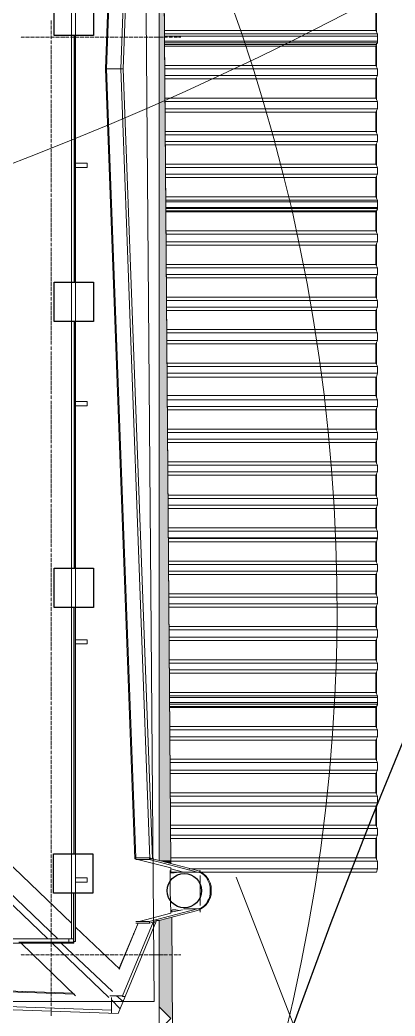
# Model space of a CAD drawing. Header units: millimetres. Extents: x -42533 to 645315, y 3457 to 82611.
# Drawn here: x 598877 to 600776, y 20062 to 25110 of the extents above; entities that cross this region are included whole.
import ezdxf

# ---------------------------------------------------------------- set-up
doc = ezdxf.new("R2010")
doc.units = ezdxf.units.MM
for name, color, linetype, true_color in [('PDF _!ЭОМ.Молниезащита', 7, 'Continuous', 0x954a95), ('PDF _Аннотация', 7, 'Continuous', 0xbababa), ('PDF _Антураж', 7, 'Continuous', 0xbababa), ('PDF _Крыша', 7, 'Continuous', 0xbababa), ('PDF _Крыша штриховка', 7, 'Continuous', 0xbababa), ('PDF _Обобщенные модели', 7, 'Continuous', 0xbababa), ('PDF _Ограждение', 7, 'Continuous', 0xbababa), ('PDF _Оси', 7, 'Continuous', 0xbababa)]:
    doc.layers.add(name, color=color, linetype=linetype, true_color=true_color)
doc.layers.add('PDF _Линии', color=7, linetype='Continuous')

msp = doc.modelspace()

# ---------------------------------------------------------------- linework, layer by layer
at = {"layer": 'PDF _!ЭОМ.Молниезащита', "color": 5, "lineweight": 30}
for points in [[(599151, 26483.1), (599151, 25479.3), (599151, 25229.4), (599248.5, 25229.4), (599248.5, 25030.4), (599049.4, 25030.4), (599049.4, 25229.4), (599151, 25229.4)], [(599151, 25030.4), (599151, 24030.8), (599151, 23780.9), (599248.5, 23780.9), (599248.5, 23581.9), (599049.4, 23581.9), (599049.4, 23780.9), (599151, 23780.9)], [(599151, 23581.9), (599151, 22582.3), (599151, 22332.4), (599248.5, 22332.4), (599248.5, 22133.4), (599049.4, 22133.4), (599049.4, 22332.4), (599151, 22332.4)], [(599148.9, 22133.4), (599148.9, 21133.8), (599148.9, 20883.9), (599246.3, 20883.9), (599246.3, 20684.9), (599047.3, 20684.9), (599047.3, 20883.9), (599148.9, 20883.9)], [(598871.8, 20436.8), (599149.7, 20436.8), (599149.7, 20684.9)]]:
    msp.add_lwpolyline(points, dxfattribs=at)
at = {"layer": 'PDF _!ЭОМ.Молниезащита', "lineweight": 13}
msp.add_circle((592805, 40061.1), 16795.3, dxfattribs=at)
at = {"layer": 'PDF _!ЭОМ.Молниезащита', "lineweight": 30}
msp.add_arc((613703, 19607.6), 16899.1, 132.30512, 171.79199, dxfattribs=at)
at = {"layer": 'PDF _!ЭОМ.Молниезащита', "lineweight": 13}
msp.add_arc((591445.4, 22129.1), 9036.1, 344.77295, 295.66956, dxfattribs=at)
at = {"layer": 'PDF _!ЭОМ.Молниезащита', "color": 1, "lineweight": 30}
msp.add_arc((628231.4, 10041.9), 29695.7, 137.6037, 161.15118, dxfattribs=at)
at = {"layer": 'PDF _Аннотация', "color": 8, "lineweight": 9}
msp.add_lwpolyline([(599971.4, 20766.6), (600640.6, 19047), (600873.5, 19047)], dxfattribs=at)
at = {"layer": 'PDF _Антураж', "color": 8, "lineweight": 18}
for points in [[(599641, 20792), (599641, 20813.2), (599458.9, 20859.8), (599310.7, 24862.2), (599458.9, 28873), (599641, 28919.6), (599641, 28953.5)], [(599547.9, 28864.6), (599535.2, 28864.6), (599386.9, 24862.2), (599399.6, 24862.2), (599395.4, 24862.2), (599386.9, 24862.2), (599391.2, 24862.2), (599395.4, 24862.2), (599386.9, 24862.2), (599319.2, 24862.2), (599323.4, 24862.2), (599319.2, 24862.2), (599386.9, 24862.2), (599395.4, 24862.2), (599391.2, 24862.2), (599386.9, 24862.2), (599399.6, 24862.2), (599395.4, 24862.2), (599386.9, 24862.2), (599314.9, 24862.2), (599463.2, 28864.6), (599535.2, 28864.6)], [(599463.2, 20859.8), (599463.2, 20864), (599314.9, 24862.2), (599323.4, 24862.2), (599314.9, 24862.2), (599386.9, 24862.2), (599535.2, 20859.8), (599547.9, 20859.8), (599535.2, 20864)], [(599463.2, 20855.5), (599530.9, 20855.5), (599535.2, 20864), (599463.2, 20864)], [(599530.9, 20855.5), (599776.6, 20792)], [(599581.7, 20851.3), (599776.6, 20800.5), (599793.5, 20792), (599806.2, 20783.5), (599818.9, 20770.8), (599831.6, 20753.9), (599840.1, 20736.9), (599844.3, 20720), (599844.3, 20698.8), (599844.3, 20677.6), (599840.1, 20660.7), (599831.6, 20643.8), (599818.9, 20626.8), (599806.2, 20614.1), (599793.5, 20605.6), (599776.6, 20597.2), (599581.7, 20546.3)], [(599708.8, 20792), (599704.6, 20792), (599641, 20808.9)], [(599704.6, 20792), (599776.6, 20792), (599793.5, 20787.8), (599806.2, 20779.3), (599818.9, 20766.6), (599827.4, 20749.6), (599835.9, 20732.7), (599840.1, 20715.8), (599840.1, 20698.8), (599840.1, 20681.9), (599835.9, 20660.7), (599827.4, 20648), (599818.9, 20631), (599806.2, 20618.3), (599793.5, 20609.9), (599776.6, 20605.6), (599704.6, 20605.6)], [(599480.1, 20542.1), (599641, 20584.5), (599641, 20597.2)], [(599530.9, 20542.1), (599776.6, 20605.6)], [(599700.3, 20601.4), (599641, 20588.7)], [(599569, 20546.3), (599535.2, 20533.6)], [(599378.5, 20304.9), (599475.9, 20533.6), (599378.5, 20300.7)], [(599395.4, 20160.9), (599403.9, 20160.9), (599408.1, 20160.9), (599395.4, 20165.2), (599552.1, 20537.9), (599564.8, 20533.6)], [(599463.2, 20533.6), (599535.2, 20533.6), (599530.9, 20542.1), (599463.2, 20542.1)], [(593220.3, 20381.2), (599154, 20173.6)], [(593567.6, 20372.7), (599145.5, 20177.9)], [(593050.8, 20313.4), (599340.3, 20093.2), (599340.3, 20076.2)], [(599336.1, 20165.2), (599395.4, 20165.2), (599403.9, 20160.9), (599399.6, 20160.9), (599395.4, 20160.9), (599395.4, 20165.2), (599331.9, 20165.2)], [(599340.3, 20156.7), (599340.3, 20093.2)]]:
    msp.add_lwpolyline(points, dxfattribs=at)
at = {"layer": 'PDF _Крыша', "color": 8, "lineweight": 9}
for points in [[(600682.9, 25048.5), (600682.9, 25158.6)], [(600682.9, 24874.9), (600682.9, 24980.7)], [(600682.9, 24705.5), (600682.9, 24815.6)], [(600682.9, 24540.3), (600682.9, 24650.4)], [(600682.9, 24375.1), (600682.9, 24481)], [(600682.9, 24205.7), (600682.9, 24315.8)], [(600682.9, 24032), (600682.9, 24142.2)], [(600682.9, 23866.9), (600682.9, 23977)], [(600682.9, 23701.7), (600682.9, 23807.6)], [(600682.9, 23532.3), (600682.9, 23642.4)], [(600682.9, 23367.1), (600682.9, 23477.2)], [(600682.9, 23197.7), (600682.9, 23299.3)], [(600682.9, 23032.5), (600682.9, 23142.6)], [(600682.9, 22863.1), (600682.9, 22973.2)], [(600682.9, 22697.9), (600682.9, 22808)], [(600682.9, 22532.7), (600682.9, 22638.6)], [(600682.9, 22363.3), (600682.9, 22465)], [(600682.9, 22198.1), (600682.9, 22304)], [(600682.9, 22028.7), (600682.9, 22138.8)], [(600682.9, 21863.5), (600682.9, 21973.7)], [(600682.9, 21698.4), (600682.9, 21804.2)], [(600682.9, 21524.7), (600682.9, 21630.6)], [(600682.9, 21355.3), (600682.9, 21465.4)], [(600682.9, 21190.1), (600682.9, 21300.2)], [(600682.9, 21024.9), (600682.9, 21130.8)], [(600682.9, 20855.5), (600682.9, 20965.6)]]:
    msp.add_lwpolyline(points, dxfattribs=at)
at = {"layer": 'PDF _Крыша штриховка', "color": 8, "lineweight": 9}
for points in [[(599319.2, 24675.8), (599319.2, 24675.8)], [(599344.6, 24074.4), (599340.3, 24074.4)], [(599365.7, 23477.2), (599361.5, 23477.2)], [(599386.9, 22875.8), (599382.7, 22875.8)], [(599408.1, 22274.4), (599408.1, 22274.4)], [(599433.5, 21677.2), (599429.3, 21677.2)], [(599454.7, 21075.8), (599450.5, 21075.8)], [(599454.7, 20478.6), (599450.5, 20478.6)], [(598887.2, 20182.1), (598887.2, 20186.3)]]:
    msp.add_lwpolyline(points, dxfattribs=at)
at = {"layer": 'PDF _Линии', "color": 8, "lineweight": 9}
msp.add_lwpolyline([(584927.4, 11774.9), (593207.6, 11719.9), (593144, 20135.5), (599556.3, 20135.5), (599268.3, 55776), (588900.2, 55776)], dxfattribs=at)
for points in [[(599581.7, 28881.5), (599547.9, 28873), (599399.6, 24862.2), (599547.9, 20859.8), (599581.7, 20851.3)], [(599374.2, 20076.2), (593038.1, 20296.5), (593305, 12880.4), (593317.7, 12880.4), (593338.8, 12876.1), (593338.8, 19936.5), (599581.7, 19936.5), (599581.7, 20546.3), (599569, 20546.3)]]:
    msp.add_lwpolyline(points, close=True, dxfattribs=at)
at = {"layer": 'PDF _Линии', "color": 8, "lineweight": 30}
msp.add_circle((599708.9, 20697.5), 86.8, dxfattribs=at)
at = {"layer": 'PDF _Обобщенные модели', "color": 8, "lineweight": 18}
for points in [[(599602.9, 25539.8), (600687.2, 25539.8), (600687.2, 25505.9), (600678.7, 25489), (600678.7, 25387.3), (600687.2, 25370.4), (600687.2, 25336.5), (600678.7, 25319.6), (600678.7, 25222.2), (600687.2, 25205.2), (600687.2, 25171.3), (600678.7, 25154.4), (600678.7, 25057), (600687.2, 25040), (600687.2, 25001.9), (599607.2, 25001.9)], [(599607.2, 25057), (600678.7, 25057)], [(600687.2, 25040), (599607.2, 25040)], [(599607.2, 25027.3), (600687.2, 25027.3), (600687.2, 24993.5), (600682.9, 24989.2), (600682.9, 24985), (599607.2, 24985)], [(599607.2, 24993.5), (600687.2, 24993.5)], [(599607.2, 24976.5), (600678.7, 24976.5)], [(600682.9, 24985), (600678.7, 24976.5), (600678.7, 24879.1), (600687.2, 24862.2), (600687.2, 24828.3), (600678.7, 24811.3), (600678.7, 24713.9), (600687.2, 24697), (600687.2, 24658.9), (600678.7, 24641.9), (600678.7, 24544.5), (600687.2, 24527.6), (600687.2, 24493.7), (600678.7, 24476.7), (600678.7, 24379.3), (600687.2, 24362.4), (600687.2, 24328.5), (600678.7, 24311.6), (600678.7, 24214.2), (600687.2, 24197.2), (600687.2, 24159.1), (599615.6, 24159.1)], [(599611.4, 24879.1), (600678.7, 24879.1)], [(599611.4, 24862.2), (600687.2, 24862.2)], [(599611.4, 24828.3), (600687.2, 24828.3)], [(599611.4, 24811.3), (600678.7, 24811.3)], [(599611.4, 24713.9), (600678.7, 24713.9)], [(599611.4, 24697), (600687.2, 24697)], [(599611.4, 24658.9), (600687.2, 24658.9)], [(599611.4, 24641.9), (600678.7, 24641.9)], [(599611.4, 24544.5), (600678.7, 24544.5)], [(599611.4, 24527.6), (600687.2, 24527.6)], [(599611.4, 24493.7), (600687.2, 24493.7)], [(599611.4, 24476.7), (600678.7, 24476.7)], [(599611.4, 24379.3), (600678.7, 24379.3)], [(599615.6, 24362.4), (600687.2, 24362.4)], [(599615.6, 24328.5), (600687.2, 24328.5)], [(599615.6, 24311.6), (600678.7, 24311.6)], [(599615.6, 24214.2), (600678.7, 24214.2)], [(600687.2, 24197.2), (599615.6, 24197.2)], [(599615.6, 24188.7), (600687.2, 24188.7), (600687.2, 24154.9), (600687.2, 24150.6), (600682.9, 24142.2), (599615.6, 24142.2)], [(599615.6, 24154.9), (600687.2, 24154.9)], [(599615.6, 24137.9), (600678.7, 24137.9)], [(600682.9, 24142.2), (600678.7, 24137.9), (600678.7, 24040.5), (600687.2, 24023.6), (600687.2, 23985.4), (600678.7, 23968.5), (600678.7, 23871.1), (600687.2, 23854.1), (600687.2, 23820.3), (600678.7, 23803.3), (600678.7, 23705.9), (600687.2, 23689), (600687.2, 23655.1), (600678.7, 23638.1), (600678.7, 23540.7), (600687.2, 23523.8), (600687.2, 23485.7), (600678.7, 23468.7), (600678.7, 23371.3), (600687.2, 23354.4), (600687.2, 23320.5), (600682.9, 23299.3), (599624.1, 23299.3)], [(599615.6, 24040.5), (600678.7, 24040.5)], [(599615.6, 24023.6), (600687.2, 24023.6)], [(599615.6, 23985.4), (600687.2, 23985.4)], [(599615.6, 23968.5), (600678.7, 23968.5)], [(599615.6, 23871.1), (600678.7, 23871.1)], [(599615.6, 23854.1), (600687.2, 23854.1)], [(599619.9, 23820.3), (600687.2, 23820.3)], [(599619.9, 23803.3), (600678.7, 23803.3)], [(599619.9, 23705.9), (600678.7, 23705.9)], [(599619.9, 23689), (600687.2, 23689)], [(599619.9, 23655.1), (600687.2, 23655.1)], [(599619.9, 23638.1), (600678.7, 23638.1)], [(599619.9, 23540.7), (600678.7, 23540.7)], [(599619.9, 23523.8), (600687.2, 23523.8)], [(599619.9, 23485.7), (600687.2, 23485.7)], [(599619.9, 23468.7), (600678.7, 23468.7)], [(599619.9, 23371.3), (600678.7, 23371.3)], [(600687.2, 23354.4), (599619.9, 23354.4), (600687.2, 23354.4), (600687.2, 23320.5), (599624.1, 23320.5), (600687.2, 23320.5)], [(600678.7, 23299.3), (600678.7, 23206.1), (600687.2, 23185), (600687.2, 23151.1), (600678.7, 23134.1), (600678.7, 23036.7), (600687.2, 23019.8), (600687.2, 22985.9), (600678.7, 22969), (600678.7, 22871.5), (600687.2, 22854.6), (600687.2, 22820.7), (600678.7, 22803.8), (600678.7, 22702.1), (600687.2, 22685.2), (600687.2, 22651.3), (600678.7, 22634.4), (600678.7, 22537), (600687.2, 22520), (600687.2, 22486.1), (599628.3, 22486.1)], [(599624.1, 23206.1), (600678.7, 23206.1)], [(599624.1, 23185), (600687.2, 23185)], [(599624.1, 23151.1), (600687.2, 23151.1)], [(599624.1, 23134.1), (600678.7, 23134.1)], [(599624.1, 23036.7), (600678.7, 23036.7)], [(599624.1, 23019.8), (600687.2, 23019.8)], [(599624.1, 22985.9), (600687.2, 22985.9)], [(599624.1, 22969), (600678.7, 22969)], [(599624.1, 22871.5), (600678.7, 22871.5)], [(599624.1, 22854.6), (600687.2, 22854.6)], [(599624.1, 22820.7), (600687.2, 22820.7)], [(599628.3, 22803.8), (600678.7, 22803.8)], [(599628.3, 22702.1), (600678.7, 22702.1)], [(599628.3, 22685.2), (600687.2, 22685.2)], [(599628.3, 22651.3), (600687.2, 22651.3)], [(599628.3, 22634.4), (600678.7, 22634.4)], [(599628.3, 22537), (600678.7, 22537)], [(600687.2, 22520), (599628.3, 22520), (600687.2, 22520), (600687.2, 22481.9), (599628.3, 22481.9)], [(600687.2, 22481.9), (600682.9, 22465), (599628.3, 22465)], [(600678.7, 22465), (600678.7, 22367.5), (600687.2, 22350.6), (600687.2, 22316.7), (600678.7, 22299.8), (600678.7, 22202.4), (600687.2, 22185.4), (600687.2, 22151.5), (600678.7, 22134.6), (600678.7, 22037.2), (600687.2, 22020.2), (600687.2, 21982.1), (600678.7, 21965.2), (600678.7, 21867.8), (600687.2, 21850.8), (600687.2, 21816.9), (600678.7, 21800), (600678.7, 21702.6), (600687.2, 21685.6), (600687.2, 21651.8), (599636.8, 21651.8)], [(599628.3, 22367.5), (600678.7, 22367.5)], [(599628.3, 22350.6), (600687.2, 22350.6)], [(599628.3, 22316.7), (600687.2, 22316.7)], [(599628.3, 22299.8), (600678.7, 22299.8)], [(599632.6, 22202.4), (600678.7, 22202.4)], [(599632.6, 22185.4), (600687.2, 22185.4)], [(599632.6, 22151.5), (600687.2, 22151.5)], [(599632.6, 22134.6), (600678.7, 22134.6)], [(599632.6, 22037.2), (600678.7, 22037.2)], [(599632.6, 22020.2), (600687.2, 22020.2)], [(599632.6, 21982.1), (600687.2, 21982.1)], [(599632.6, 21965.2), (600678.7, 21965.2)], [(599632.6, 21867.8), (600678.7, 21867.8)], [(599632.6, 21850.8), (600687.2, 21850.8)], [(599632.6, 21816.9), (600687.2, 21816.9)], [(599632.6, 21800), (600678.7, 21800)], [(599636.8, 21702.6), (600678.7, 21702.6)], [(600687.2, 21685.6), (599636.8, 21685.6)], [(599636.8, 21677.2), (600687.2, 21677.2), (600687.2, 21643.3), (600687.2, 21639.1), (600682.9, 21630.6), (599636.8, 21630.6)], [(599636.8, 21643.3), (600687.2, 21643.3)], [(599636.8, 21626.4), (600678.7, 21626.4)], [(600682.9, 21630.6), (600678.7, 21626.4), (600678.7, 21528.9), (600687.2, 21512), (600687.2, 21478.1), (600678.7, 21461.2), (600678.7, 21363.8), (600687.2, 21346.8), (600687.2, 21308.7), (600678.7, 21291.8), (600678.7, 21194.3), (600687.2, 21177.4), (600687.2, 21143.5), (600678.7, 21126.6), (600678.7, 21029.2), (600687.2, 21012.2), (600687.2, 20978.3), (600678.7, 20961.4), (600678.7, 20864), (600687.2, 20847.1), (600687.2, 20808.9), (600682.9, 20792), (599793.5, 20792)], [(599636.8, 21528.9), (600678.7, 21528.9)], [(599636.8, 21512), (600687.2, 21512)], [(599636.8, 21478.1), (600687.2, 21478.1)], [(599636.8, 21461.2), (600678.7, 21461.2)], [(599636.8, 21363.8), (600678.7, 21363.8)], [(599636.8, 21346.8), (600687.2, 21346.8)], [(599636.8, 21308.7), (600687.2, 21308.7)], [(599636.8, 21291.8), (600678.7, 21291.8)], [(599641, 21194.3), (600678.7, 21194.3)], [(599641, 21177.4), (600687.2, 21177.4)], [(599641, 21143.5), (600687.2, 21143.5)], [(599641, 21126.6), (600678.7, 21126.6)], [(599641, 21029.2), (600678.7, 21029.2)], [(599641, 21012.2), (600687.2, 21012.2)], [(599641, 20978.3), (600687.2, 20978.3)], [(599641, 20961.4), (600678.7, 20961.4)], [(599641, 20864), (600678.7, 20864)], [(600687.2, 20847.1), (599641, 20847.1)], [(599683.4, 20597.2), (599666.5, 20601.4), (599649.5, 20601.4), (599641, 20597.2), (599641, 20588.7), (599636.8, 20694.6), (599636.8, 20800.5), (599641, 20787.8), (599658, 20787.8), (599683.4, 20792), (599708.8, 20792)], [(600687.2, 20808.9), (599734.2, 20808.9)], [(599785, 20796.2), (599789.3, 20800.5), (599789.3, 20792)], [(599683.4, 20792), (599641, 20792)], [(599789.3, 20775), (599789.3, 20694.6), (599789.3, 20622.6)], [(599789.3, 20605.6), (599789.3, 20588.7), (599789.3, 20597.2), (599780.8, 20601.4)]]:
    msp.add_lwpolyline(points, dxfattribs=at)
at = {"layer": 'PDF _Ограждение', "color": 8, "lineweight": 9}
for points in [[(599137, 20453.2), (599137, 55373.6)], [(599158.2, 20440.5), (599158.2, 55382.1), (599149.7, 55382.1), (599158.2, 55382.1), (599158.2, 20440.5), (599149.7, 20440.5)], [(599217.5, 24383.6), (599179.4, 24383.6), (599158.2, 24383.6), (599158.2, 24362.4), (599179.4, 24362.4), (599217.5, 24362.4)], [(599217.5, 23176.5), (599179.4, 23176.5), (599158.2, 23176.5), (599158.2, 23155.3), (599179.4, 23155.3), (599217.5, 23155.3)], [(599217.5, 21969.4), (599179.4, 21969.4), (599158.2, 21969.4), (599158.2, 21948.2), (599179.4, 21948.2), (599217.5, 21948.2)], [(599217.5, 20762.3), (599179.4, 20762.3), (599158.2, 20762.3), (599158.2, 20741.2), (599179.4, 20741.2), (599217.5, 20741.2)], [(599645.3, 20588.7), (599645.3, 20597.2)], [(592906.8, 20432), (592906.8, 20453.2), (592995.8, 20453.2), (599124.3, 20453.2), (599149.7, 20453.2), (599149.7, 20432), (599124.3, 20432), (592995.8, 20432)], [(599124.3, 20432), (599124.3, 20453.2), (599149.7, 20453.2), (599149.7, 20432)]]:
    msp.add_lwpolyline(points, close=True, dxfattribs=at)
for points in [[(599581.7, 28568.1), (599641, 20834.3), (599581.7, 28542.7)], [(594130.9, 25340.8), (599137, 20533.6)], [(595172.8, 24193), (599069.3, 20453.2)], [(599018.4, 20453.2), (595172.8, 24146.4)], [(599641, 20792), (599641, 20808.9), (599641, 20787.8)], [(599649.5, 19987.3), (599645.3, 20563.3), (599649.5, 19987.3), (599611.4, 20025.4)], [(599158.2, 20512.5), (599382.7, 20300.7)], [(599124.3, 20432), (592995.8, 20432), (592995.8, 20453.2), (599124.3, 20453.2)], [(598882.9, 20432), (599158.2, 20165.2)], [(599327.6, 20156.7), (599039.6, 20432)], [(599086.2, 20432), (599344.6, 20186.3)], [(599382.7, 20101.6), (599340.3, 20144)], [(599365.7, 20165.2), (599399.6, 20135.5)], [(599581.7, 20110.1), (599641, 20050.8), (599581.7, 19991.5)]]:
    msp.add_lwpolyline(points, dxfattribs=at)
at = {"layer": 'PDF _Ограждение', "color": 8, "lineweight": 0}
for points in [[(599641, 20834.3), (599641, 20834.3), (599641, 20834.3)], [(599641, 20808.9), (599641, 20808.9), (599641, 20808.9)], [(599645.3, 20588.7), (599645.3, 20588.7), (599645.3, 20588.7)]]:
    msp.add_lwpolyline(points, close=True, dxfattribs=at)
for points in [[(599641, 20792), (599641, 20792), (599641, 20792)], [(599641, 20792), (599641, 20792), (599641, 20792)], [(599641, 20792), (599641, 20792), (599641, 20792)], [(599645.3, 20546.3), (599645.3, 20563.3), (599645.3, 20546.3)]]:
    msp.add_lwpolyline(points, dxfattribs=at)
at = {"layer": 'PDF _Ограждение', "transparency": 33554559}
for points in [[(599581.7, 28542.7), (599641, 20851.3), (599581.7, 20851.3)], [(599641, 20851.3), (599581.7, 20851.3), (599641, 20834.3)], [(599581.7, 20851.3), (599641, 20834.3), (599641, 20834.3)], [(599641, 20808.9), (599641, 20792), (599641, 20792)], [(599641, 20792), (599641, 20792), (599641, 20808.9)], [(599645.3, 20597.2), (599645.3, 20592.9), (599641, 20592.9)], [(599645.3, 20597.2), (599645.3, 20588.7), (599645.3, 20588.7)], [(599645.3, 20563.3), (599645.3, 20546.3), (599581.7, 20546.3)], [(599645.3, 20546.3), (599581.7, 20546.3), (599649.5, 20110.1)], [(599581.7, 20546.3), (599649.5, 20110.1), (599581.7, 20110.1)], [(599645.3, 20588.7), (599641, 20588.7), (599641, 20592.9)], [(599641, 20592.9), (599645.3, 20592.9), (599645.3, 20588.7)], [(599645.3, 20588.7), (599645.3, 20588.7), (599641, 20588.7)], [(599649.5, 20110.1), (599581.7, 20110.1), (599649.5, 20050.8)], [(599581.7, 20110.1), (599649.5, 20050.8), (599641, 20050.8)]]:
    msp.add_solid(points, dxfattribs=at)
at = {"layer": 'PDF _Оси', "color": 8, "lineweight": 9}
for points in [[(599035.4, 25086.6), (599035.4, 25107.8)], [(599035.4, 25061.2), (599035.4, 25082.4)], [(599035.4, 25035.8), (599035.4, 25057)], [(598878.7, 25023.1), (598878.7, 25023.1)], [(598882.9, 25023.1), (598899.9, 25023.1)], [(598904.1, 25023.1), (598925.3, 25023.1)], [(598929.5, 25023.1), (598950.7, 25023.1)], [(598954.9, 25023.1), (598976.1, 25023.1)], [(598980.3, 25023.1), (599001.5, 25023.1)], [(599005.7, 25023.1), (599026.9, 25023.1)], [(599031.2, 25023.1), (599052.3, 25023.1)], [(599035.4, 25014.6), (599035.4, 25031.6)], [(599035.4, 25010.4), (599035.4, 25010.4)], [(599035.4, 24989.2), (599035.4, 25006.2)], [(599056.6, 25023.1), (599077.7, 25023.1)], [(599082, 25023.1), (599103.2, 25023.1)], [(599107.4, 25023.1), (599124.3, 25023.1)], [(599128.6, 25023.1), (599128.6, 25023.1)], [(599132.8, 25023.1), (599149.7, 25023.1)], [(599154, 25023.1), (599154, 25023.1)], [(599158.2, 25023.1), (599175.2, 25023.1)], [(599179.4, 25023.1), (599200.6, 25023.1)], [(599204.8, 25023.1), (599226, 25023.1)], [(599230.2, 25023.1), (599251.4, 25023.1)], [(599255.6, 25023.1), (599276.8, 25023.1)], [(599281, 25023.1), (599302.2, 25023.1)], [(599306.5, 25023.1), (599327.6, 25023.1)], [(599331.9, 25023.1), (599353, 25023.1)], [(599357.3, 25023.1), (599374.2, 25023.1)], [(599378.5, 25023.1), (599378.5, 25023.1)], [(599382.7, 25023.1), (599399.6, 25023.1)], [(599403.9, 25023.1), (599403.9, 25023.1)], [(599408.1, 25023.1), (599425, 25023.1)], [(599429.3, 25023.1), (599450.5, 25023.1)], [(599454.7, 25023.1), (599475.9, 25023.1)], [(599480.1, 25023.1), (599501.3, 25023.1)], [(599505.5, 25023.1), (599526.7, 25023.1)], [(599530.9, 25023.1), (599552.1, 25023.1)], [(599556.3, 25023.1), (599577.5, 25023.1)], [(599581.7, 25023.1), (599602.9, 25023.1)], [(599607.2, 25023.1), (599624.1, 25023.1)], [(599628.3, 25023.1), (599628.3, 25023.1)], [(599632.6, 25023.1), (599649.5, 25023.1)], [(599653.7, 25023.1), (599653.7, 25023.1)], [(599658, 25023.1), (599674.9, 25023.1)], [(599679.2, 25023.1), (599691.9, 25023.1)], [(599035.4, 24985), (599035.4, 24985)], [(599035.4, 24963.8), (599035.4, 24980.7)], [(599035.4, 24938.4), (599035.4, 24959.6)], [(599035.4, 24913), (599035.4, 24934.2)], [(599035.4, 24887.6), (599035.4, 24908.7)], [(599035.4, 24862.2), (599035.4, 24883.3)], [(599035.4, 24836.7), (599035.4, 24857.9)], [(599035.4, 24811.3), (599035.4, 24832.5)], [(599035.4, 24785.9), (599035.4, 24807.1)], [(599035.4, 24760.5), (599035.4, 24781.7)], [(599035.4, 24739.3), (599035.4, 24756.3)], [(599035.4, 24735.1), (599035.4, 24735.1)], [(599035.4, 24713.9), (599035.4, 24730.9)], [(599035.4, 24709.7), (599035.4, 24709.7)], [(599035.4, 24688.5), (599035.4, 24705.5)], [(599035.4, 24663.1), (599035.4, 24684.3)], [(599035.4, 24637.7), (599035.4, 24658.9)], [(599035.4, 24612.3), (599035.4, 24633.5)], [(599035.4, 24586.9), (599035.4, 24608)], [(599035.4, 24561.4), (599035.4, 24582.6)], [(599035.4, 24536), (599035.4, 24557.2)], [(599035.4, 24510.6), (599035.4, 24531.8)], [(599035.4, 24489.4), (599035.4, 24506.4)], [(599035.4, 24485.2), (599035.4, 24485.2)], [(599035.4, 24464), (599035.4, 24481)], [(599035.4, 24459.8), (599035.4, 24459.8)], [(599035.4, 24438.6), (599035.4, 24455.6)], [(599035.4, 24413.2), (599035.4, 24434.4)], [(599035.4, 24387.8), (599035.4, 24409)], [(599035.4, 24362.4), (599035.4, 24383.6)], [(599035.4, 24337), (599035.4, 24358.2)], [(599035.4, 24311.6), (599035.4, 24332.7)], [(599035.4, 24286.2), (599035.4, 24307.3)], [(599035.4, 24260.7), (599035.4, 24281.9)], [(599035.4, 24239.6), (599035.4, 24256.5)], [(599035.4, 24235.3), (599035.4, 24235.3)], [(599035.4, 24214.2), (599035.4, 24231.1)], [(599035.4, 24209.9), (599035.4, 24209.9)], [(599035.4, 24188.7), (599035.4, 24205.7)], [(599035.4, 24163.3), (599035.4, 24184.5)], [(599035.4, 24137.9), (599035.4, 24159.1)], [(599035.4, 24112.5), (599035.4, 24133.7)], [(599035.4, 24087.1), (599035.4, 24108.3)], [(599035.4, 24061.7), (599035.4, 24082.9)], [(599035.4, 24036.3), (599035.4, 24057.4)], [(599035.4, 24010.9), (599035.4, 24032)], [(599035.4, 23989.7), (599035.4, 24006.6)], [(599035.4, 23985.4), (599035.4, 23985.4)], [(599035.4, 23964.3), (599035.4, 23981.2)], [(599035.4, 23960), (599035.4, 23960)], [(599035.4, 23938.9), (599035.4, 23955.8)], [(599035.4, 23913.4), (599035.4, 23934.6)], [(599035.4, 23888), (599035.4, 23909.2)], [(599035.4, 23862.6), (599035.4, 23883.8)], [(599035.4, 23837.2), (599035.4, 23858.4)], [(599035.4, 23811.8), (599035.4, 23833)], [(599035.4, 23786.4), (599035.4, 23807.6)], [(599035.4, 23761), (599035.4, 23782.1)], [(599035.4, 23735.6), (599035.4, 23756.7)], [(599035.4, 23714.4), (599035.4, 23731.3)], [(599035.4, 23710.1), (599035.4, 23710.1)], [(599035.4, 23689), (599035.4, 23705.9)], [(599035.4, 23684.7), (599035.4, 23684.7)], [(599035.4, 23663.6), (599035.4, 23680.5)], [(599035.4, 23638.1), (599035.4, 23659.3)], [(599035.4, 23612.7), (599035.4, 23633.9)], [(599035.4, 23587.3), (599035.4, 23608.5)], [(599035.4, 23561.9), (599035.4, 23583.1)], [(599035.4, 23536.5), (599035.4, 23557.7)], [(599035.4, 23511.1), (599035.4, 23532.3)], [(599035.4, 23485.7), (599035.4, 23506.8)], [(599035.4, 23464.5), (599035.4, 23481.4)], [(599035.4, 23460.3), (599035.4, 23460.3)], [(599035.4, 23439.1), (599035.4, 23456)], [(599035.4, 23434.8), (599035.4, 23434.8)], [(599035.4, 23413.7), (599035.4, 23430.6)], [(599035.4, 23388.3), (599035.4, 23409.4)], [(599035.4, 23362.8), (599035.4, 23384)], [(599035.4, 23337.4), (599035.4, 23358.6)], [(599035.4, 23312), (599035.4, 23333.2)], [(599035.4, 23286.6), (599035.4, 23307.8)], [(599035.4, 23261.2), (599035.4, 23282.4)], [(599035.4, 23235.8), (599035.4, 23257)], [(599035.4, 23214.6), (599035.4, 23231.6)], [(599035.4, 23210.4), (599035.4, 23210.4)], [(599035.4, 23189.2), (599035.4, 23206.1)], [(599035.4, 23185), (599035.4, 23185)], [(599035.4, 23163.8), (599035.4, 23180.7)], [(599035.4, 23138.4), (599035.4, 23159.5)], [(599035.4, 23113), (599035.4, 23134.1)], [(599035.4, 23087.5), (599035.4, 23108.7)], [(599035.4, 23062.1), (599035.4, 23083.3)], [(599035.4, 23036.7), (599035.4, 23057.9)], [(599035.4, 23011.3), (599035.4, 23032.5)], [(599035.4, 22985.9), (599035.4, 23007.1)], [(599035.4, 22964.7), (599035.4, 22981.7)], [(599035.4, 22960.5), (599035.4, 22960.5)], [(599035.4, 22939.3), (599035.4, 22956.3)], [(599035.4, 22935.1), (599035.4, 22935.1)], [(599035.4, 22913.9), (599035.4, 22930.8)], [(599035.4, 22888.5), (599035.4, 22909.7)], [(599035.4, 22863.1), (599035.4, 22884.3)], [(599035.4, 22837.7), (599035.4, 22858.8)], [(599035.4, 22812.3), (599035.4, 22833.4)], [(599035.4, 22786.8), (599035.4, 22808)], [(599035.4, 22761.4), (599035.4, 22782.6)], [(599035.4, 22736), (599035.4, 22757.2)], [(599035.4, 22710.6), (599035.4, 22731.8)], [(599035.4, 22689.4), (599035.4, 22706.4)], [(599035.4, 22685.2), (599035.4, 22685.2)], [(599035.4, 22664), (599035.4, 22681)], [(599035.4, 22659.8), (599035.4, 22659.8)], [(599035.4, 22638.6), (599035.4, 22655.5)], [(599035.4, 22613.2), (599035.4, 22634.4)], [(599035.4, 22587.8), (599035.4, 22609)], [(599035.4, 22562.4), (599035.4, 22583.5)], [(599035.4, 22537), (599035.4, 22558.1)], [(599035.4, 22511.5), (599035.4, 22532.7)], [(599035.4, 22486.1), (599035.4, 22507.3)], [(599035.4, 22460.7), (599035.4, 22481.9)], [(599035.4, 22439.5), (599035.4, 22456.5)], [(599035.4, 22435.3), (599035.4, 22435.3)], [(599035.4, 22414.1), (599035.4, 22431.1)], [(599035.4, 22409.9), (599035.4, 22409.9)], [(599035.4, 22388.7), (599035.4, 22405.7)], [(599035.4, 22363.3), (599035.4, 22384.5)], [(599035.4, 22337.9), (599035.4, 22359.1)], [(599035.4, 22312.5), (599035.4, 22333.7)], [(599035.4, 22287.1), (599035.4, 22308.2)], [(599035.4, 22261.7), (599035.4, 22282.8)], [(599035.4, 22236.2), (599035.4, 22257.4)], [(599035.4, 22210.8), (599035.4, 22232)], [(599035.4, 22189.7), (599035.4, 22206.6)], [(599035.4, 22185.4), (599035.4, 22185.4)], [(599035.4, 22164.2), (599035.4, 22181.2)], [(599035.4, 22160), (599035.4, 22160)], [(599035.4, 22138.8), (599035.4, 22155.8)], [(599035.4, 22113.4), (599035.4, 22134.6)], [(599035.4, 22088), (599035.4, 22109.2)], [(599035.4, 22062.6), (599035.4, 22083.8)], [(599035.4, 22037.2), (599035.4, 22058.4)], [(599035.4, 22011.8), (599035.4, 22032.9)], [(599035.4, 21986.4), (599035.4, 22007.5)], [(599035.4, 21960.9), (599035.4, 21982.1)], [(599035.4, 21935.5), (599035.4, 21956.7)], [(599035.4, 21914.4), (599035.4, 21931.3)], [(599035.4, 21910.1), (599035.4, 21910.1)], [(599035.4, 21888.9), (599035.4, 21905.9)], [(599035.4, 21863.5), (599035.4, 21884.7)], [(599035.4, 21838.1), (599035.4, 21859.3)], [(599035.4, 21812.7), (599035.4, 21833.9)], [(599035.4, 21787.3), (599035.4, 21808.5)], [(599035.4, 21761.9), (599035.4, 21783.1)], [(599035.4, 21736.5), (599035.4, 21757.6)], [(599035.4, 21711.1), (599035.4, 21732.2)], [(599035.4, 21685.6), (599035.4, 21706.8)], [(599035.4, 21664.5), (599035.4, 21681.4)], [(599035.4, 21660.2), (599035.4, 21660.2)], [(599035.4, 21639.1), (599035.4, 21656)], [(599035.4, 21634.8), (599035.4, 21634.8)], [(599035.4, 21613.6), (599035.4, 21630.6)], [(599035.4, 21588.2), (599035.4, 21609.4)], [(599035.4, 21562.8), (599035.4, 21584)], [(599035.4, 21537.4), (599035.4, 21558.6)], [(599035.4, 21512), (599035.4, 21533.2)], [(599035.4, 21486.6), (599035.4, 21507.8)], [(599035.4, 21461.2), (599035.4, 21482.4)], [(599035.4, 21435.8), (599035.4, 21456.9)], [(599035.4, 21414.6), (599035.4, 21431.5)], [(599035.4, 21410.4), (599035.4, 21410.4)], [(599035.4, 21389.2), (599035.4, 21406.1)], [(599035.4, 21384.9), (599035.4, 21384.9)], [(599035.4, 21363.8), (599035.4, 21380.7)], [(599035.4, 21338.4), (599035.4, 21359.5)], [(599035.4, 21312.9), (599035.4, 21334.1)], [(599035.4, 21287.5), (599035.4, 21308.7)], [(599035.4, 21262.1), (599035.4, 21283.3)], [(599035.4, 21236.7), (599035.4, 21257.9)], [(599035.4, 21211.3), (599035.4, 21232.5)], [(599035.4, 21185.9), (599035.4, 21207.1)], [(599035.4, 21164.7), (599035.4, 21181.6)], [(599035.4, 21160.5), (599035.4, 21160.5)], [(599035.4, 21139.3), (599035.4, 21156.2)], [(599035.4, 21135.1), (599035.4, 21135.1)], [(599035.4, 21113.9), (599035.4, 21130.8)], [(599035.4, 21088.5), (599035.4, 21109.6)], [(599035.4, 21063.1), (599035.4, 21084.2)], [(599035.4, 21037.6), (599035.4, 21058.8)], [(599035.4, 21012.2), (599035.4, 21033.4)], [(599035.4, 20986.8), (599035.4, 21008)], [(599035.4, 20961.4), (599035.4, 20982.6)], [(599035.4, 20936), (599035.4, 20957.2)], [(599035.4, 20910.6), (599035.4, 20931.8)], [(599035.4, 20889.4), (599035.4, 20906.3)], [(599035.4, 20885.2), (599035.4, 20885.2)], [(599035.4, 20864), (599035.4, 20880.9)], [(599035.4, 20838.6), (599035.4, 20859.8)], [(599035.4, 20813.2), (599035.4, 20834.3)], [(599035.4, 20787.8), (599035.4, 20808.9)], [(599035.4, 20762.3), (599035.4, 20783.5)], [(599035.4, 20736.9), (599035.4, 20758.1)], [(599035.4, 20711.5), (599035.4, 20732.7)], [(599035.4, 20686.1), (599035.4, 20707.3)], [(599035.4, 20660.7), (599035.4, 20681.9)], [(599035.4, 20639.5), (599035.4, 20656.5)], [(599035.4, 20635.3), (599035.4, 20635.3)], [(599035.4, 20614.1), (599035.4, 20631)], [(599035.4, 20609.9), (599035.4, 20609.9)], [(599035.4, 20588.7), (599035.4, 20605.6)], [(599035.4, 20563.3), (599035.4, 20584.5)], [(599035.4, 20537.9), (599035.4, 20559)], [(599035.4, 20512.5), (599035.4, 20533.6)], [(599035.4, 20487), (599035.4, 20508.2)], [(599035.4, 20461.6), (599035.4, 20482.8)], [(599035.4, 20436.2), (599035.4, 20457.4)], [(599035.4, 20410.8), (599035.4, 20432)], [(599035.4, 20389.6), (599035.4, 20406.6)], [(598878.7, 20372.7), (598878.7, 20372.7)], [(598882.9, 20372.7), (598899.9, 20372.7)], [(598904.1, 20372.7), (598925.3, 20372.7)], [(598929.5, 20372.7), (598950.7, 20372.7)], [(598954.9, 20372.7), (598976.1, 20372.7)], [(598980.3, 20372.7), (599001.5, 20372.7)], [(599005.7, 20372.7), (599026.9, 20372.7)], [(599031.2, 20372.7), (599052.3, 20372.7)], [(599035.4, 20385.4), (599035.4, 20385.4)], [(599035.4, 20364.2), (599035.4, 20381.2)], [(599035.4, 20360), (599035.4, 20360)], [(599035.4, 20338.8), (599035.4, 20355.7)], [(599056.6, 20372.7), (599077.7, 20372.7)], [(599082, 20372.7), (599103.2, 20372.7)], [(599107.4, 20372.7), (599124.3, 20372.7)], [(599128.6, 20372.7), (599128.6, 20372.7)], [(599132.8, 20372.7), (599149.7, 20372.7)], [(599154, 20372.7), (599154, 20372.7)], [(599158.2, 20372.7), (599175.2, 20372.7)], [(599179.4, 20372.7), (599200.6, 20372.7)], [(599204.8, 20372.7), (599226, 20372.7)], [(599230.2, 20372.7), (599251.4, 20372.7)], [(599255.6, 20372.7), (599276.8, 20372.7)], [(599281, 20372.7), (599302.2, 20372.7)], [(599306.5, 20372.7), (599327.6, 20372.7)], [(599331.9, 20372.7), (599353, 20372.7)], [(599357.3, 20372.7), (599374.2, 20372.7)], [(599378.5, 20372.7), (599378.5, 20372.7)], [(599382.7, 20372.7), (599399.6, 20372.7)], [(599403.9, 20372.7), (599403.9, 20372.7)], [(599408.1, 20372.7), (599425, 20372.7)], [(599429.3, 20372.7), (599450.5, 20372.7)], [(599454.7, 20372.7), (599475.9, 20372.7)], [(599480.1, 20372.7), (599501.3, 20372.7)], [(599505.5, 20372.7), (599526.7, 20372.7)], [(599530.9, 20372.7), (599552.1, 20372.7)], [(599556.3, 20372.7), (599577.5, 20372.7)], [(599581.7, 20372.7), (599602.9, 20372.7)], [(599607.2, 20372.7), (599624.1, 20372.7)], [(599628.3, 20372.7), (599628.3, 20372.7)], [(599632.6, 20372.7), (599649.5, 20372.7)], [(599653.7, 20372.7), (599653.7, 20372.7)], [(599658, 20372.7), (599674.9, 20372.7)], [(599679.2, 20372.7), (599691.9, 20372.7)], [(599035.4, 20313.4), (599035.4, 20334.6)], [(599035.4, 20288), (599035.4, 20309.2)], [(599035.4, 20262.6), (599035.4, 20283.7)], [(599035.4, 20237.2), (599035.4, 20258.3)], [(599035.4, 20211.7), (599035.4, 20232.9)], [(599035.4, 20186.3), (599035.4, 20207.5)], [(599035.4, 20160.9), (599035.4, 20182.1)], [(599035.4, 20139.7), (599035.4, 20156.7)], [(599035.4, 20135.5), (599035.4, 20135.5)], [(599035.4, 20114.3), (599035.4, 20131.3)], [(599035.4, 20110.1), (599035.4, 20110.1)], [(599035.4, 20088.9), (599035.4, 20105.9)], [(599035.4, 20063.5), (599035.4, 20084.7)]]:
    msp.add_lwpolyline(points, dxfattribs=at)

doc.saveas('drawing.dxf')
